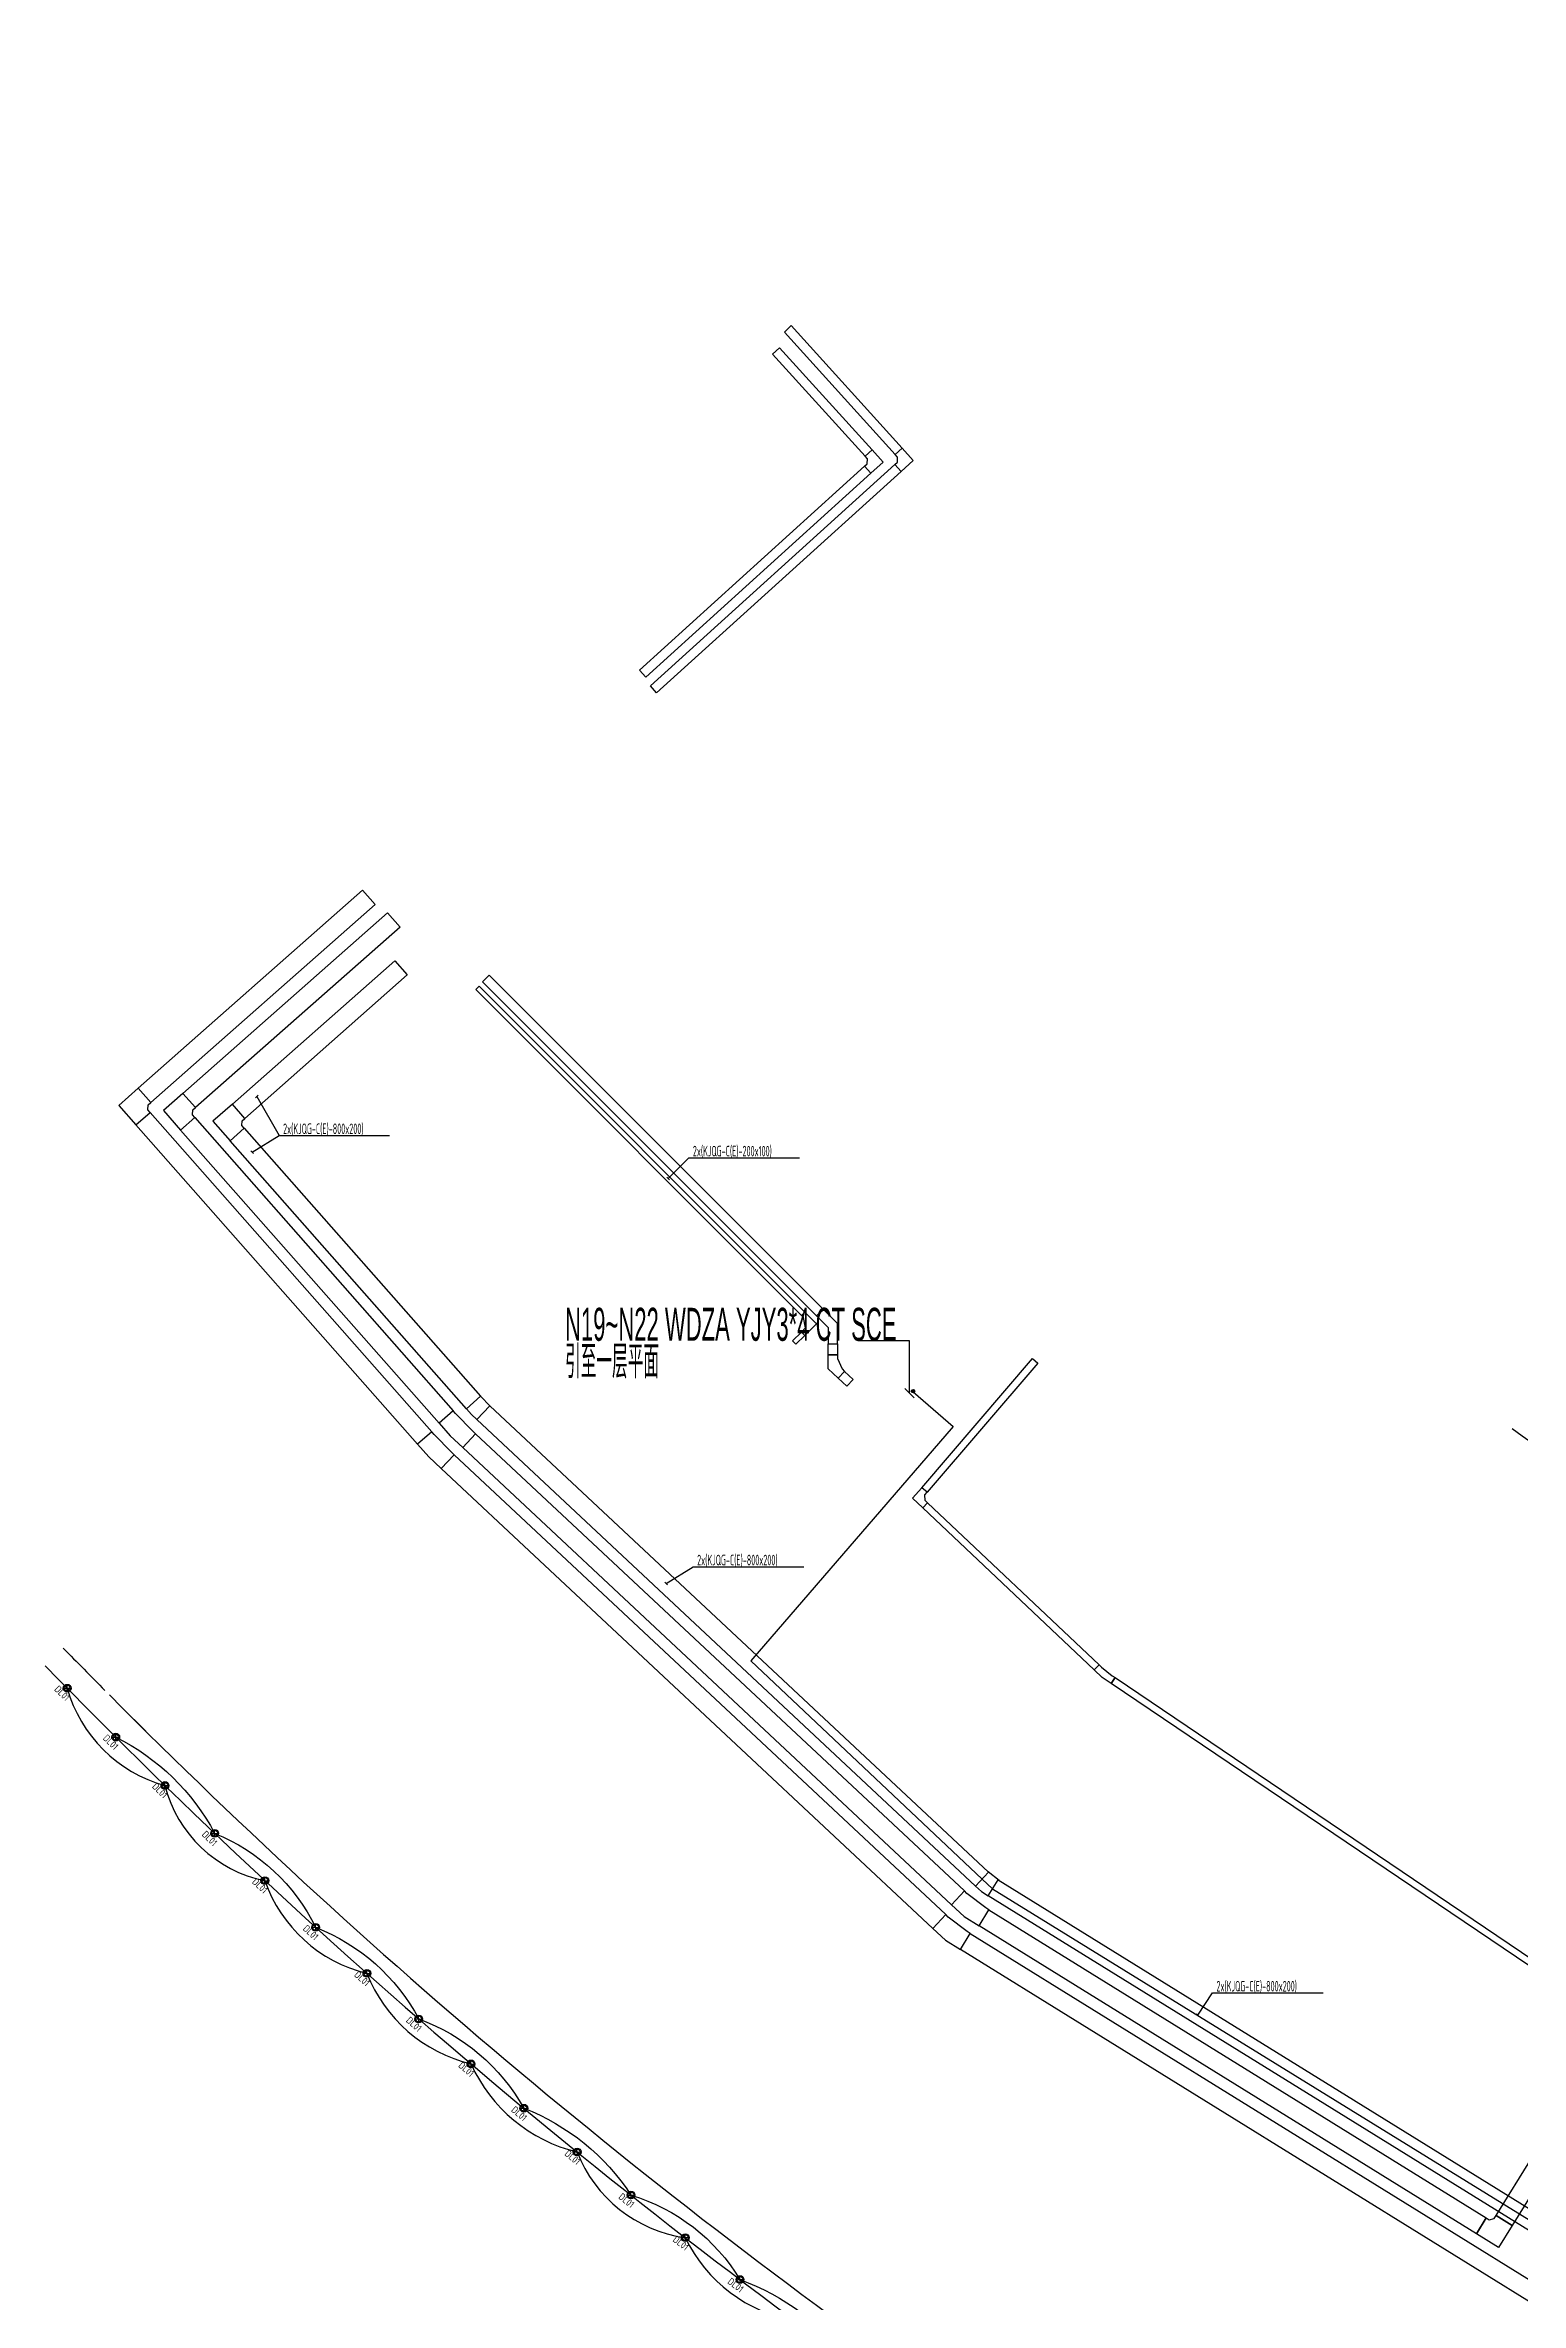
# Model space of a CAD drawing. Header units: inches. Extents: x 157503 to 1975928, y -20120 to 125851.
# Drawn here: x 1530212 to 1592859, y 30040 to 125851 of the extents above; entities that cross this region are included whole.
import ezdxf
from ezdxf import colors
from ezdxf.entities.mleader import LeaderData, LeaderLine
from ezdxf.enums import TextEntityAlignment as Align
from ezdxf.math import Vec2, Vec3
from ezdxf.xclip import XClip

# ---------------------------------------------------------------- set-up
doc = ezdxf.new("R2010")
doc.units = ezdxf.units.IN
doc.header["$MEASUREMENT"] = 0
doc.linetypes.add('DOT2', pattern=[0.125, 0, -0.125])
doc.layers.get('0').update_dxf_attribs({"color": 253})
for name, color, linetype in [('#幕墙线-平面', 8, 'Continuous'), ('#标注', 8, 'Continuous'), ('0-DL01', 1, 'Continuous'), ('0-L-灯具', 1, 'Continuous'), ('0-L-电箱', 90, 'Continuous'), ('0-LIGHT-TXT', 90, 'Continuous'), ('A-FLOR-OTLN', 8, 'DOT2'), ('CABLETRAY', 4, 'Continuous'), ('DIM', 8, 'Continuous'), ('LT-220V', 5, 'Continuous'), ('吊顶', 8, 'Continuous'), ('电-电力-消防线槽', 55, 'Continuous'), ('电-电力-消防线槽标注', 41, 'Continuous')]:
    doc.layers.add(name, color=color, linetype=linetype)
doc.styles.add('-宋体', font='xd-hzs.shx', dxfattribs={"width": 0.8, "bigfont": 'xd-hztxt.shx'})
doc.styles.add('GBZITI', font='gbenor.shx', dxfattribs={"height": 350, "bigfont": 'gbcbig.shx'})
doc.styles.add('SMDEI', font='smsim.shx', dxfattribs={"width": 0.75, "bigfont": 'smfs.shx'})
doc.styles.get("Standard").update_dxf_attribs({"font": 'arial.ttf'})

# ---------------------------------------------------------------- blocks, each defined once
blk = doc.blocks.new('DL01')
at = {"layer": '0-DL01'}
for p, q in [((-89, -89), (89, 89)), ((89, -89), (-89, 89))]:
    blk.add_line(p, q, dxfattribs=at)
for radius in [165, 126]:
    blk.add_circle((0, 0), radius, dxfattribs=at)
at = {"layer": '0-DL01', "style": 'GBZITI', "width": 0.8}
blk.add_text('DL01', height=300, dxfattribs=at).set_placement((0, -450, 0), align=Align.CENTER)
blk = doc.blocks.new('A$Cb2c823c0')
at = {"layer": 'CABLETRAY', "color": 8}
for p, q in [((-88866, 121095), (-88570, 121364)), ((-84160, 115898), (-88866, 121095)), ((-88570, 121364), (-83863, 116166)), ((-89366, 120157), (-89069, 120425)), ((-85438, 115820), (-89366, 120157)), ((-89069, 120425), (-85141, 116088)), ((-85438, 115820), (-85141, 116088)), ((-85141, 116088), (-85438, 115820)), ((-85141, 116088), (-84672, 115569)), ((-84160, 115898), (-83863, 116166)), ((-83863, 116166), (-84160, 115898)), ((-83863, 116166), (-83393, 115648)), ((-95018, 106738), (-85459, 115396)), ((-85190, 115099), (-94750, 106442)), ((-94555, 106079), (-84181, 115474)), ((-83912, 115178), (-94287, 105782)), ((-85459, 115396), (-85348, 115497)), ((-85190, 115099), (-85459, 115396)), ((-85459, 115396), (-85190, 115099)), ((-85337, 115708), (-85438, 115820)), ((-85348, 115497), (-85337, 115708)), ((-84672, 115569), (-85190, 115099)), ((-84181, 115474), (-84069, 115575)), ((-83912, 115178), (-84181, 115474)), ((-84181, 115474), (-83912, 115178)), ((-84059, 115787), (-84160, 115898)), ((-84069, 115575), (-84059, 115787)), ((-83393, 115648), (-83912, 115178)), ((-94750, 106442), (-95018, 106738)), ((-94287, 105782), (-94555, 106079)), ((-116294, 89002), (-106772, 97402)), ((-106243, 96802), (-115765, 88402)), ((-106772, 97402), (-106243, 96802)), ((-114397, 88778), (-105707, 96443)), ((-105178, 95843), (-113867, 88178)), ((-105707, 96443), (-105178, 95843)), ((-101678, 93522), (-101395, 93805)), ((-87503, 79347), (-101678, 93522)), ((-101395, 93805), (-87220, 79630)), ((-116294, 89002), (-117119, 88274)), ((-117119, 88274), (-116391, 87449)), ((-115765, 88402), (-116294, 89002)), ((-115765, 88402), (-116294, 89002)), ((-115891, 88091), (-115877, 88303)), ((-115877, 88303), (-115765, 88402)), ((-114397, 88778), (-115222, 88051)), ((-113867, 88178), (-114397, 88778)), ((-113867, 88178), (-114397, 88778)), ((-113980, 88079), (-113867, 88178)), ((-116391, 87449), (-115791, 87979)), ((-116391, 87449), (-115791, 87979)), ((-104437, 73897), (-116391, 87449)), ((-115791, 87979), (-115891, 88091)), ((-115791, 87979), (-103837, 74426)), ((-115222, 88051), (-114494, 87226)), ((-114494, 87226), (-113894, 87755)), ((-114494, 87226), (-113894, 87755)), ((-103522, 74787), (-114494, 87226)), ((-113993, 87867), (-113980, 88079)), ((-113894, 87755), (-113993, 87867)), ((-113894, 87755), (-102922, 75316)), ((-87220, 79630), (-87503, 79347)), ((-87220, 79630), (-87503, 79347)), ((-86608, 79018), (-87220, 79630)), ((-87503, 79347), (-87008, 78852)), ((-87008, 78852), (-87008, 78152)), ((-86608, 78152), (-86608, 79018)), ((-87008, 78152), (-86608, 78152)), ((-87008, 77683), (-87008, 78152)), ((-87008, 78152), (-86608, 78152)), ((-87008, 77096), (-87008, 77683)), ((-87008, 77683), (-86608, 77683)), ((-86608, 77683), (-87008, 77683)), ((-86608, 78152), (-86608, 77683)), ((-86608, 77683), (-86608, 77533)), ((-86580, 76696), (-87008, 77096)), ((-86608, 77533), (-86416, 77090)), ((-86306, 76988), (-86580, 76696)), ((-86580, 76696), (-86306, 76988)), ((-86214, 76354), (-86580, 76696)), ((-86416, 77090), (-86306, 76988)), ((-86306, 76988), (-85941, 76646)), ((-83034, 72050), (-78334, 77532)), ((-78107, 77336), (-82806, 71854)), ((-78334, 77532), (-78107, 77336)), ((-85941, 76646), (-86214, 76354)), ((-102922, 75316), (-103522, 74787)), ((-102922, 75316), (-103522, 74787)), ((-103522, 74787), (-103046, 74247)), ((-102822, 75203), (-102922, 75316)), ((-102084, 74443), (-102822, 75203)), ((-103837, 74426), (-104437, 73897)), ((-103837, 74426), (-104437, 73897)), ((-104437, 73897), (-103961, 73358)), ((-103738, 74314), (-103837, 74426)), ((-102999, 73553), (-103738, 74314)), ((-103046, 74247), (-102520, 73756)), ((-102520, 73756), (-101974, 74340)), ((-102520, 73756), (-101974, 74340)), ((-101974, 74340), (-102084, 74443)), ((-101974, 74340), (-81223, 54936)), ((-103961, 73358), (-103436, 72867)), ((-103436, 72867), (-102889, 73451)), ((-103436, 72867), (-102889, 73451)), ((-82563, 53348), (-103436, 72867)), ((-102889, 73451), (-102999, 73553)), ((-102889, 73451), (-82017, 53933)), ((-81769, 54351), (-102520, 73756)), ((-83034, 72050), (-83420, 71600)), ((-82806, 71854), (-83034, 72050)), ((-82806, 71854), (-83034, 72050)), ((-83420, 71600), (-82989, 71192)), ((-82989, 71192), (-82783, 71410)), ((-82989, 71192), (-82783, 71410)), ((-75713, 64317), (-82989, 71192)), ((-82904, 71741), (-82806, 71854)), ((-82892, 71513), (-82904, 71741)), ((-82783, 71410), (-82892, 71513)), ((-82783, 71410), (-75507, 64535)), ((-75713, 64317), (-75507, 64535)), ((-75507, 64535), (-75713, 64317)), ((-75377, 63999), (-75713, 64317)), ((-75507, 64535), (-75398, 64432)), ((-75398, 64432), (-74950, 64073)), ((-74994, 63741), (-75377, 63999)), ((-74826, 63989), (-74994, 63741)), ((-74994, 63741), (-74826, 63989)), ((-54434, 49857), (-74994, 63741)), ((-74950, 64073), (-74826, 63989)), ((-74826, 63989), (-54266, 50106)), ((-81223, 54936), (-81769, 54351)), ((-81223, 54936), (-81769, 54351)), ((-81113, 54833), (-81223, 54936)), ((-80306, 54216), (-81113, 54833)), ((-82017, 53933), (-82563, 53348)), ((-82017, 53933), (-82563, 53348)), ((-81907, 53830), (-82017, 53933)), ((-81100, 53213), (-81907, 53830)), ((-81769, 54351), (-81229, 53846)), ((-81229, 53846), (-80600, 53457)), ((-80600, 53457), (-80179, 54137)), ((-80600, 53457), (-80179, 54137)), ((-80179, 54137), (-80306, 54216)), ((-80179, 54137), (-59066, 41062)), ((-82563, 53348), (-82023, 52843)), ((-82023, 52843), (-81394, 52454)), ((-81394, 52454), (-80973, 53134)), ((-81394, 52454), (-80973, 53134)), ((-80973, 53134), (-81100, 53213)), ((-80973, 53134), (-47152, 32189)), ((-59487, 40382), (-80600, 53457)), ((-47573, 31509), (-81394, 52454)), ((-58653, 41159), (-55438, 46351)), ((-54758, 45930), (-57973, 40738)), ((-59066, 41062), (-59487, 40382)), ((-59487, 40382), (-59066, 41062)), ((-58552, 39803), (-59487, 40382)), ((-59066, 41062), (-58938, 40983)), ((-58938, 40983), (-58732, 41032)), ((-58732, 41032), (-58653, 41159)), ((-57973, 40738), (-58653, 41159)), ((-58653, 41159), (-57973, 40738)), ((-57973, 40738), (-58552, 39803))]:
    blk.add_line(p, q, dxfattribs=at)
at = {"layer": '电-电力-消防线槽', "color": 8}
for p, q in [((-112299, 88325), (-105402, 94409)), ((-105402, 94409), (-104873, 93809)), ((-104873, 93809), (-111770, 87725)), ((-101965, 93189), (-101824, 93331)), ((-88138, 79362), (-101965, 93189)), ((-101824, 93331), (-87997, 79503)), ((-112299, 88325), (-113124, 87598)), ((-111770, 87725), (-112299, 88325)), ((-111770, 87725), (-112299, 88325)), ((-113124, 87598), (-112396, 86773)), ((-112396, 86773), (-111796, 87302)), ((-112396, 86773), (-111796, 87302)), ((-111895, 87414), (-111882, 87626)), ((-111796, 87302), (-111895, 87414)), ((-111882, 87626), (-111770, 87725)), ((-111796, 87302), (-101765, 75930)), ((-102365, 75401), (-112396, 86773)), ((-88516, 78277), (-88138, 78655)), ((-88138, 79362), (-87997, 79503)), ((-87997, 79503), (-88138, 79362)), ((-88050, 79274), (-88138, 79362)), ((-88138, 78655), (-87961, 78832)), ((-87997, 78513), (-88138, 78655)), ((-88138, 78655), (-87997, 78513)), ((-87961, 78832), (-88050, 79274)), ((-87997, 79503), (-87502, 79008)), ((-87502, 79008), (-87997, 78513)), ((-88374, 78136), (-88516, 78277)), ((-87997, 78513), (-88374, 78136)), ((-101765, 75930), (-102365, 75401)), ((-101765, 75930), (-102365, 75401)), ((-101338, 75493), (-101781, 75949)), ((-101781, 75949), (-101765, 75930)), ((-102365, 75401), (-102154, 75161)), ((-102154, 75161), (-101920, 74943)), ((-101920, 74943), (-101374, 75528)), ((-101920, 74943), (-101374, 75528)), ((-80747, 55144), (-101920, 74943)), ((-101374, 75528), (-101338, 75493)), ((-101374, 75528), (-80201, 55728)), ((-80201, 55728), (-80747, 55144)), ((-80201, 55728), (-80747, 55144)), ((-79747, 55387), (-80219, 55745)), ((-80219, 55745), (-80201, 55728)), ((-80747, 55144), (-80499, 54912)), ((-80499, 54912), (-80210, 54733)), ((-80210, 54733), (-79789, 55413)), ((-80210, 54733), (-79789, 55413)), ((-53696, 38314), (-80210, 54733)), ((-79789, 55413), (-53275, 38994)), ((-79789, 55413), (-79747, 55387))]:
    blk.add_line(p, q, dxfattribs=at)
at = {"layer": '电-电力-消防线槽标注'}
for p, q in [((-111203, 88714), (-111321, 88597)), ((-111262, 88655), (-110310, 86994)), ((-111519, 86345), (-111401, 86227)), ((-111460, 86286), (-110310, 86994)), ((-110310, 86994), (-105621, 86994)), ((-93802, 85170), (-92914, 86047)), ((-92914, 86047), (-88225, 86047)), ((-93861, 85229), (-93744, 85111)), ((-93941, 68043), (-93823, 67925)), ((-93882, 67984), (-92733, 68693)), ((-92733, 68693), (-88043, 68693)), ((-71313, 49668), (-70686, 50608)), ((-70686, 50608), (-65996, 50608)), ((-71372, 49727), (-71254, 49609))]:
    blk.add_line(p, q, dxfattribs=at)
at = {"layer": '电-电力-消防线槽标注', "style": '-宋体', "width": 0.6}
for s, p in [('2x(KJQG-C(E)-800x200)', (-110146, 87057)), ('2x(KJQG-C(E)-200x100)', (-92750, 86109)), ('2x(KJQG-C(E)-800x200)', (-92569, 68755)), ('2x(KJQG-C(E)-800x200)', (-70522, 50670))]:
    blk.add_text(s, height=450, dxfattribs=at).set_placement(p)
blk = doc.blocks.new('A$C80b62fe7')
at = {"layer": '#幕墙线-平面'}
for points in [[(-83756, 59026, 0.005574), (-80823, 55607, 0.004935), (-78163, 52635, 0.059294), (-42023, 21421, 0.058599), (-92, -243, 0.058599)], [(-83557, 59193, 0.005574), (-80628, 55778, 0.004935), (-77971, 52810, 0.059294), (-41878, 21637, 0.058599), (0, 0, 0.058599)]]:
    blk.add_lwpolyline(points, format="xyb", dxfattribs=at)
blk.add_arc((71052, 188867), 195350, 213.4267, 249.3814, dxfattribs=at)
blk = doc.blocks.new('A$C8c38d97e')
at = {"layer": '#幕墙线-平面', "ltscale": 10}
blk.add_lwpolyline([(-154608, -129664, 0.005574), (-151679, -133078, 0.004935), (-149022, -136047, 0.059294), (-112929, -167220, 0.058599), (-71052, -188857, 0.058599)], format="xyb", dxfattribs=at)
at = {"layer": 'DIM', "ltscale": 10}
blk.add_blockref('A$C80b62fe7', (-71052, -188857), dxfattribs=at)
blk = doc.blocks.new('YREYTRTJHGJHGJ')
at = {"layer": '#标注', "ltscale": 300}
blk.add_blockref('A$C8c38d97e', (917729.6, 422226.7), dxfattribs=at)
blk = doc.blocks.new('A$Cbd8d7c8c')
at = {"layer": 'A-FLOR-OTLN'}
blk.add_lwpolyline([(-22721, -15690), (-43719, -33393, 0.413756), (-43992, -36561, 0.189672), (122158, -126683, 0.414786), (124666, -124719), (133885, -48362, 0.379931), (116453, -23208, 0.236452)], format="xyb", dxfattribs=at)
at = {"layer": '吊顶', "const_width": 3}
blk.add_lwpolyline([(36525, -42886, 0.056654), (31390, -41079), (30859, -40958, -0.112536), (21289, -36344, -0.028917), (3039, -19971, 0.413532), (-634, -19953), (-31398, -50353, 0.414781), (-31416, -54033, 0.170492), (123964, -129415, 0.412564), (126841, -127143), (136318, -48656, 1.269195), (87077, -54393)], format="xyb", dxfattribs=at)
at = {"layer": '吊顶'}
blk.add_arc((153596, 129495), 202050, 218.43889, 236.1819, dxfattribs=at)
blk = doc.blocks.new('引出')
at = {"layer": '0-L-电箱', "lineweight": -2}
h = blk.add_hatch(color=256, dxfattribs=at)
h.dxf.hatch_style = 1
h.paths.add_polyline_path([(75, 0, 1), (-75, 0, 1)])
blk.add_lwpolyline([(0, 0, 0, 0, 0), (-110, -329, 200, 0, 0), (-281, -841, 0, 0, 0)], format="xyseb", dxfattribs=at)
blk.add_circle((0, 0), 75, dxfattribs=at)
blk = doc.blocks.new('_Oblique')
at = {"color": 0, "linetype": 'ByBlock', "lineweight": -2}
blk.add_line((-0.5, -0.5), (0.5, 0.5), dxfattribs=at)

msp = doc.modelspace()

# ---------------------------------------------------------------- linework, layer by layer
for points in [[(1530212, 57080, 0.049983), (1569817, 23758, 0.0268), (1593576, 9322, 0.0268), (1618744, -2490, 0.029623), (1647850, -12330, 0.032446), (1680813, -19077, 0.00373), (1684653, -19577, 0.414775), (1688749, -16371), (1697833, 58868, 0.03594), (1698154, 63145, 0.212228), (1689920, 81226, 0.248221), (1667652, 86642, 0.510592), (1653003, 49818, 0.510592)], [(1606406, 57870, -0.019806), (1592496, 67128)], [(1530982, 57829, 0.002439), (1532749, 56030, 0.002439)], [(1532939, 55839, 0.047277), (1570423, 24645, 0.0268), (1594084, 10269, 0.0268), (1619147, -1494, 0.02939), (1647901, -11230, 0.02939)]]:
    msp.add_lwpolyline(points, format="xyb")
msp.add_lwpolyline([(1533453, 55323), (1534487, 54294)])
at = {"layer": '0-L-灯具', "color": 5}
msp.add_lwpolyline([(1567062, 68706), (1568763, 67237), (1560167, 57284), (1569985, 48019), (1570426, 47603), (1596973, 31237), (1597244, 30914), (1603857, 26819), (1605119, 26198), (1634305, 13642), (1635621, 13156), (1644972, 10250), (1645923, 9955), (1646770, 9532), (1654943, 7342), (1651172, -6711), (1650072, -6428)], dxfattribs=at)
at = {"layer": 'LT-220V', "color": 5}
for points in [[(1531148, 56123, 0.261479), (1535298, 51993, 0.288833), (1539540, 47958, 0.254029), (1543872, 44021, 0.244549), (1548292, 40181, 0.231111), (1552797, 36443, 0.270612), (1557386, 32806, 0.24084), (1562055, 29275, 0.262062), (1566803, 25850, 0.268923), (1571633, 22528, 0.257946), (1576524, 19324, 0.262338), (1581492, 16228, 0.266879), (1586529, 13244, 0.286682), (1591633, 10375, 0.269214), (1596799, 7622, 0.280093), (1602026, 4986, 0.279097), (1607312, 2468, 0.277432), (1612653, 70, 0.29543), (1618047, -2206, 0.276229), (1623490, -4361, 0.262755), (1628985, -6393, 0.257781), (1634517, -8298, 0.259764), (1640093, -10080, 0.267778), (1645709, -11735, -0.541484)], [(1533211, 54046, -0.157659), (1537408, 49964, -0.184528), (1541695, 45977, -0.178456), (1546071, 42088, -0.179805), (1550534, 38299, -0.156875), (1555083, 34610, -0.186347), (1559710, 31028, -0.143479), (1564419, 27549, -0.178703), (1569205, 24177, -0.134471), (1574066, 20915, -0.170026), (1578999, 17762, -0.199567), (1584003, 14722, -0.199271), (1589075, 11794, -0.15732), (1594208, 8984, -0.158247)]]:
    msp.add_lwpolyline(points, format="xyb", dxfattribs=at)

# ---------------------------------------------------------------- block references
at = {"layer": '#标注'}
ref = msp.add_blockref('YREYTRTJHGJHGJ', (834760, -174589), dxfattribs=dict(at, rotation=2.26207874639474))
XClip(ref).set_block_clipping_path([(790553.3850553273, 239365.612041783), (815332.0306575815, 238386.824614519), (816518.4351891705, 268421.4333664164), (791739.7895869162, 269400.2207936805)])
ref = msp.add_blockref('YREYTRTJHGJHGJ', (822867, -159680), dxfattribs=dict(at, rotation=2.26207874639474))
XClip(ref).set_block_clipping_path([(833483.2964343688, 248054.4846429515), (842551.4429226406, 247696.2815388036), (843367.2232565779, 243462.2307252493), (843527.843377959, 242779.6569264114), (843924.7368298272, 241365.7736953347), (844670.5054151326, 239294.8419141726), (844233.8452026015, 238201.3897226577), (842645.6329333016, 234372.5923410893), (833001.624850845, 235860.6526296224)])
at = {"ltscale": 10}
ref = msp.add_blockref('A$Cbd8d7c8c', (1581512, 154047), dxfattribs=at)
XClip(ref).set_block_clipping_path([(33737.5024453482, -58253.8739175466), (58527.5008306247, -28195.842069268)])
ref = msp.add_blockref('A$Cbd8d7c8c', (1569619, 168956), dxfattribs=at)
XClip(ref).set_block_clipping_path([(76291.0063025201, -72283.9918497168), (103268.9259821397, -47877.3086105986)])
msp.add_blockref('A$Cb2c823c0', (1650459, -7417))
at = {"layer": '0-DL01'}
for p, rotation in [((1531148, 56123), 314.7899999327901), ((1533211, 54046), 314.8495128934737), ((1535298, 51993), 314.8495128934737), ((1537408, 49964), 315.4151145839344), ((1539540, 47958), 316.5463179648584), ((1541695, 45977), 317.1119196553204), ((1543872, 44021), 317.6775213457823), ((1546071, 42088), 318.2431230362437), ((1548292, 40181), 318.8087247267082), ((1550534, 38299), 319.3743264171703), ((1552797, 36443), 319.939928107629), ((1555083, 34614), 320.5055297980897), ((1557386, 32807), 321.6367331790188), ((1559710, 31028), 322.2023348694795)]:
    msp.add_blockref('DL01', p, dxfattribs=dict(at, rotation=rotation))
at = {"layer": '0-L-灯具', "rotation": 319.3369454356261}
msp.add_blockref('引出', (1567057, 68729), dxfattribs=at)

# ---------------------------------------------------------------- texts
at = {"layer": '0-LIGHT-TXT', "color": 7, "style": 'SMDEI', "width": 0.5}
for s, p in [('N19~N22 WDZA YJY3*4 CT SCE', (1552283, 70867)), ('引至一层平面', (1552283, 69277))]:
    msp.add_text(s, height=1400, dxfattribs=at).set_placement(p)

# ---------------------------------------------------------------- leaders
at = {"layer": '0-LIGHT-TXT', "color": 7}
ml = msp.add_multileader_mtext('Standard', dxfattribs=at)
ml.set_content('', color=7)
ml.set_leader_properties()
ml.set_arrow_properties(name='OBLIQUE')
ml.build(insert=Vec2(0, 0))
ml.multileader.update_dxf_attribs({"text_right_attachment_type": 6, "dogleg_length": 0.36, "arrow_head_size": 400})
ctx = ml.context
ctx.base_point, ctx.char_height, ctx.arrow_head_size, ctx.landing_gap_size, ctx.plane_origin = Vec3(1564718, 70867), 0.36, 400, 0.18, Vec3(1565500, 66890)
ctx.right_attachment, ctx.text_align_type = 6, 2
notes = []
notes.append((ctx, [(0, (1, 1, 0), (1566908, 70867), (-1, 0), 2190, [(0, [(1566908, 68640)], 0, [])])]))
ctx.mtext.insert, ctx.mtext.alignment, ctx.mtext.flow_direction = Vec3(1564719, 70868), 3, 5
for ctx, leaders in notes:
    for number, flags, end, landing, length, lines in leaders:
        leader = LeaderData()
        leader.index, (leader.has_last_leader_line, leader.has_dogleg_vector, leader.attachment_direction) = number, flags
        leader.last_leader_point, leader.dogleg_vector, leader.dogleg_length = Vec3(end), Vec3(landing), length
        for number, points, colour, breaks in lines:
            line = LeaderLine()
            line.index, line.vertices, line.color, line.breaks = number, Vec3.list(points), colors.encode_raw_color(colour), breaks
            leader.lines.append(line)
        ctx.leaders.append(leader)

doc.saveas('drawing.dxf')
